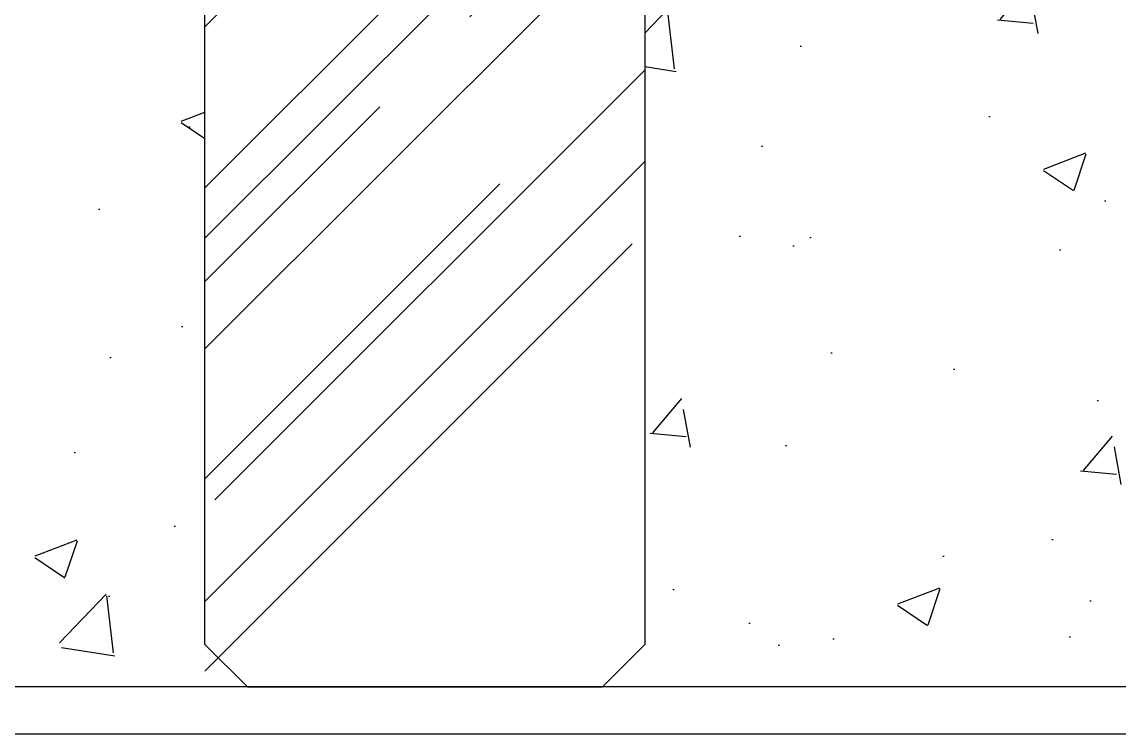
# Model space of a CAD drawing. Header units: millimetres. Extents: x 313 to 326.9, y 157.3 to 165.7.
# Drawn here: x 314.2081 to 314.4403, y 159.7421 to 159.8929 of the extents above; entities that cross this region are included whole.
import ezdxf

# ---------------------------------------------------------------- set-up
doc = ezdxf.new("R2010")
doc.units = ezdxf.units.MM
doc.header["$LTSCALE"] = 0.1
doc.header["$MEASUREMENT"] = 0
for name, color, linetype in [('accesorios', 31, 'Continuous'), ('JALADERAS', 7, 'Continuous'), ('MUEBLE', 7, 'Continuous'), ('MUEBLES', 7, 'Continuous')]:
    doc.layers.add(name, color=color, linetype=linetype)

# ---------------------------------------------------------------- blocks, each defined once
blk = doc.blocks.new('*X4')
at = {"color": 0, "linetype": 'ByBlock'}
for p, q in [((7.722231812190131, 8.174780152149522), (7.742231812190131, 8.194780152149521)), ((7.717365678142104, 8.14445817397878), (7.742231812190131, 8.169324308026807)), ((7.681626300346235, 8.08609137918494), (7.74525174122394, 8.149716820062643)), ((7.680523044834642, 8.076502842299108), (7.747488348606081, 8.143468146070548)), ((7.680502873425221, 8.069694445790297), (7.749549613082336, 8.138741185447412)), ((7.680502873425221, 8.019914128394763), (7.770317931175661, 8.109729186145204)), ((7.680502873425221, 8.031793522318697), (7.758092760466326, 8.109383409359802)), ((7.742819253992696, 8.072048171313153), (7.774323676264536, 8.103552593584991)), ((7.680502873425221, 7.993892598847099), (7.779472684173819, 8.092862409595698)), ((7.682856598948077, 7.958345400898356), (7.783960750955042, 8.05944955290532)), ((7.680502873425221, 8.009731790745677), (7.721606050557099, 8.050834967877556)), ((7.680502873425221, 7.934495629227428), (7.783960750955042, 8.03795350675725)), ((7.680502873425221, 7.963345585899839), (7.749890321804561, 8.03273303427918)), ((7.680502873425221, 7.9180907519039), (7.781003020176771, 8.01859089865545))]:
    blk.add_line(p, q, dxfattribs=at)

msp = doc.modelspace()

# ---------------------------------------------------------------- hatches: boundary and pattern name
at = {"layer": 'MUEBLE'}
h = msp.add_hatch(dxfattribs=at)
h.set_pattern_fill('AR-CONC', color=254, scale=0.0005, style=0)
h.set_pattern_definition([(49.99999999999999, (-25.55084938020934, 1.663047477912869), (0.09109233449800201, -0.007969542769451544), [0.009525, -0.104775]), (355, (-25.55084938020934, 1.663047477912869), (-0.0176214129878335, 0.09552832144108998), [0.00762, -0.08381999999999999]), (100.451, (-25.54325838020934, 1.662383352912869), (0.07347125083297962, 0.08755834391014594), [0.008095000000000001, -0.089045]), (46.18420000000001, (-25.55084938020934, 1.688447477912869), (0.135539520446065, -0.02102116396636357), [0.0142875, -0.1571625]), (96.6356, (-25.53955443020934, 1.686695727912869), (0.1187021172331186, 0.1237127779450246), [0.0121425, -0.1335675]), (351.1840000000001, (-25.55084938020934, 1.688447477912869), (0.118702302906967, 0.1237125589302988), [0.01143, -0.12573]), (21, (-25.53814938020934, 1.682097477912869), (0.07580743991769164, -0.05113275925838125), [0.009525, -0.104775]), (326.0000000000001, (-25.53814938020934, 1.682097477912869), (0.03090101417382354, 0.09209398306115964), [0.00762, -0.08381999999999999]), (71.4514, (-25.53183213020934, 1.677836427912869), (0.1067082453850622, 0.04096142885802873), [0.008095000000000001, -0.089045]), (37.50000000000001, (-25.55084938020934, 1.663047477912869), (0.001544301625295908, 0.04227751943657655), [0, -0.082804, 0, -0.08509, 0, -0.0841375]), (7.499999999999999, (-25.55084938020934, 1.663047477912869), (0.03340983125515287, 0.05009028740905976), [0, -0.04851399999999999, 0, -0.080899, 0, -0.03206750000000001]), (327.5, (-25.57917038020934, 1.663047477912869), (0.06779529758343568, -0.002864371996336732), [0, -0.03175, 0, -0.09906000000000001, 0, -0.131445]), (317.5, (-25.59187038020934, 1.663047477912869), (0.07406459069300902, 0.01271324551666651), [0, -0.041275, 0, -0.065786, 0, -0.093345])])
h.paths.add_polyline_path([(313.9655875302759, 160.0870786412819), (313.9655875302759, 159.7520786412819), (314.1192552323672, 159.7520786412819), (314.1102552323671, 159.7610786412818), (314.1102552323671, 159.8960375341298, -0.2362838905119445), (314.1301191114829, 159.9367395684088, 0.1379923497812953), (314.1478112772556, 159.9755006783934), (314.1478112772556, 160.0049518730721), (314.1424232206141, 160.0049518730721), (314.1375680845537, 160.0384378900119), (314.1748129499086, 160.0384378900119), (314.1704289781275, 160.0049518730721), (314.1658112772555, 160.0049518730721), (314.1658112772556, 159.9755006783938, 0.1379923497838285), (314.1835034430284, 159.9367395684086, -0.1665586410747604), (314.203367322144, 159.8970523997721), (314.203367322144, 159.7610786412819), (314.194367322144, 159.7520786412819), (314.2558196405213, 159.7520786412819), (314.2468196405213, 159.7610786412819), (314.2468196405213, 159.8960375341298, -0.2362838905119445), (314.2666835196371, 159.9367395684088, 0.1379923497800851), (314.2843756854097, 159.975500678393), (314.2843756854097, 160.0049518730721), (314.2789876287683, 160.0049518730721), (314.2741324927078, 160.0384378900119), (314.3113773580629, 160.0384378900119), (314.3069933862817, 160.0049518730721), (314.3023756854097, 160.0049518730721), (314.3023756854097, 159.9755006783942, 0.1379923497863928), (314.3200678511829, 159.9367395684083, -0.1665586410744574), (314.3399317302982, 159.8970523997717), (314.3399317302982, 159.7610786412819), (314.3309317302981, 159.7520786412819), (314.5771645936177, 159.7520786412819), (314.5667621259865, 159.7624811089131), (314.5667621259866, 159.9188198214717), (314.6204747944947, 159.9188198214717), (314.6204747944946, 159.762481108913), (314.6100723268635, 159.7520786412819), (314.757153430288, 159.7520786412819), (314.7481534302879, 159.7610786412819), (314.7481534302879, 159.8960375341298, -0.2362838905119445), (314.7680173094037, 159.9367395684088, 0.1379923497812953), (314.7857094751764, 159.9755006783934), (314.7857094751764, 160.0049518730721), (314.7803214185349, 160.0049518730721), (314.7754662824744, 160.0384378900119), (314.8127111478295, 160.0384378900119), (314.8083271760482, 160.0049518730721), (314.8037094751763, 160.0049518730721), (314.8037094751763, 159.9755006783938, 0.1379923497838285), (314.8214016409492, 159.9367395684086, -0.1665586410747604), (314.8412655200648, 159.8970523997721), (314.8412655200648, 159.7610786412819), (314.8322655200647, 159.7520786412819), (314.8937178384421, 159.7520786412819), (314.8847178384421, 159.7610786412818), (314.8847178384421, 159.8960375341298, -0.2362838905119445), (314.9045817175579, 159.9367395684088, 0.1379923497800851), (314.9222738833305, 159.975500678393), (314.9222738833305, 160.0049518730721), (314.916885826689, 160.0049518730721), (314.9120306906286, 160.0384378900119), (314.9492755559837, 160.0384378900119), (314.9448915842025, 160.0049518730721), (314.9402738833305, 160.0049518730721), (314.9402738833305, 159.9755006783942, 0.1379923497863928), (314.9579660491037, 159.9367395684083, -0.1665586410744574), (314.977829928219, 159.8970523997717), (314.977829928219, 159.7610786412819), (314.9688299282188, 159.7520786412819), (315.022257530276, 159.7520786412819), (315.022257530276, 160.0870786412819, -0.08401726925931571), (315.0186026988845, 160.0870786412819)])
h.paths.add_polyline_path([(314.5550648036542, 159.9319771672164), (314.5084447009966, 159.8805024289918), (314.5084447009966, 159.7751017017745), (314.5035373131599, 159.7751017017745), (314.5035373131599, 159.8805024289918), (314.4544634347942, 159.9319771672164)], flags=16)
h.paths.add_polyline_path([(314.7448238499773, 159.9462901017282), (314.86386881279, 159.9462901017282), (314.86386881279, 159.8928671808357), (314.7448238499773, 159.8928671808357)], flags=24)

# ---------------------------------------------------------------- linework, layer by layer
at = {"color": 142, "linetype": 'ByBlock'}
for p, q in [((314.2558196405213, 159.7520786412819), (314.2468196405213, 159.7610786412819)), ((314.3399317302982, 159.7610786412819), (314.3309317302981, 159.7520786412819)), ((314.2558196405213, 159.7520786412819), (314.3309317302981, 159.7520786412819))]:
    msp.add_line(p, q, dxfattribs=at)
at = {"layer": 'accesorios', "color": 142, "linetype": 'ByBlock'}
for p, q in [((314.2468196405213, 159.7610786412819), (314.2468196405213, 159.897052399772)), ((314.3399317302982, 159.897052399772), (314.3399317302982, 159.7610786412819))]:
    msp.add_line(p, q, dxfattribs=at)
at = {"layer": 'MUEBLE', "color": 0}
msp.add_line((315.022257530276, 159.7520786412819), (313.9655875302759, 159.7520786412819), dxfattribs=at)
at = {"layer": 'MUEBLES', "color": 11}
msp.add_line((315.022257530276, 159.7420786412819), (313.9655875302759, 159.7420786412819), dxfattribs=at)

# ---------------------------------------------------------------- block references
at = {"layer": 'JALADERAS', "color": 142, "linetype": 'ByBlock', "xscale": 0.9, "yscale": 0.9, "zscale": 0.9}
msp.add_blockref('*X4', (307.3343670544386, 152.6291395073959), dxfattribs=at)

doc.saveas('drawing.dxf')
